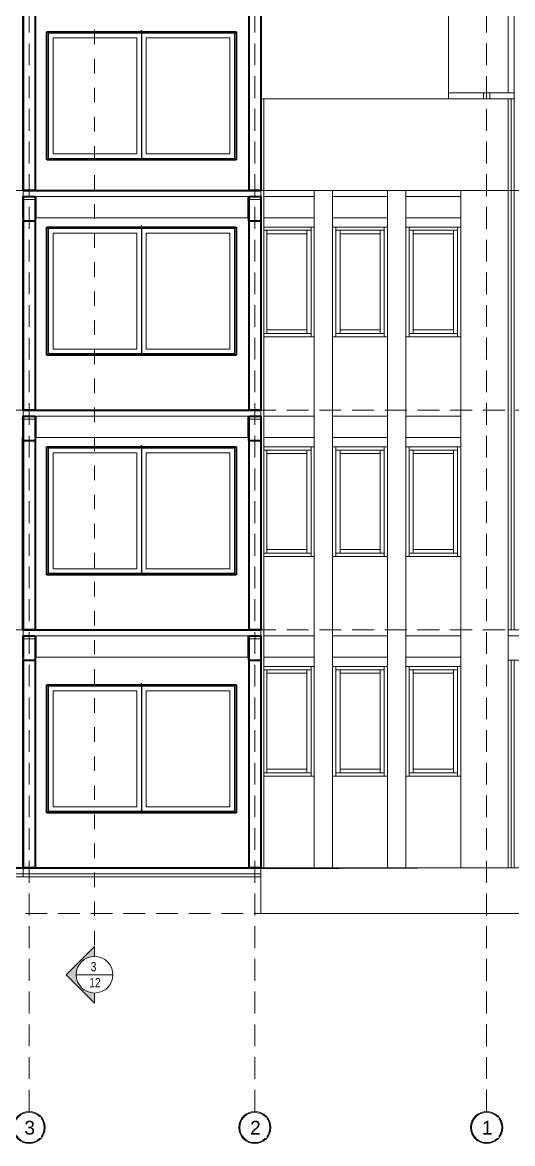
# Model space of a CAD drawing. Header units: millimetres. Extents: x -45890 to 10975, y -4520 to 23231.
# Drawn here: x -8160 to -125, y -4520 to 13853 of the extents above; entities that cross this region are included whole.
import ezdxf

# ---------------------------------------------------------------- set-up
doc = ezdxf.new("R2010")
doc.units = ezdxf.units.MM
for name, pattern in [('Abgebrochen', [535.78125, 357.1875, -178.59375]), ('Aligning Line', [476.25, 238.125, -238.125]), ('Hidden', [535.78125, 357.1875, -178.59375])]:
    doc.linetypes.add(name, pattern=pattern)
for name, color, linetype, lineweight in [('A-FLOR', 7, 'Continuous', 18), ('A-FLOR-LEVL', 7, 'Continuous', 9), ('A-GENM', 7, 'Continuous', 18), ('A-GLAZ', 7, 'Continuous', 25), ('A-WALL', 7, 'Continuous', 35), ('G-ANNO-SYMB', 7, 'Abgebrochen', 9), ('S-BEAM', 7, 'Continuous', 18), ('S-COLS', 7, 'Continuous', 35), ('S-FNDN', 7, 'Continuous', 18), ('S-GRID', 7, 'Continuous', 9), ('S-GRID-IDEN', 7, 'Continuous', 9)]:
    doc.layers.add(name, color=color, linetype=linetype, lineweight=lineweight)
doc.layers.add('G-IMPT', color=7, linetype='Continuous', lineweight=18, true_color=0xffffff)
doc.styles.add('Arial_1', font='arial.ttf', dxfattribs={"width": 0.8, "height": 150})
doc.styles.add('Arial_2', font='arial.ttf', dxfattribs={"height": 225})

# ---------------------------------------------------------------- blocks, each defined once
blk = doc.blocks.new('CUA SO 2 CANH NHOM KINH O O THOANG - K3_3100x2100-2404852-MẶT ĐỨNG KIẾN TRÚC TRỤC 11-1')
at = {"layer": 'A-GLAZ', "lineweight": 18}
for p, q in [((-7733, 2975), (-7733, 925)), ((-7733, 2975), (-4683, 2975)), ((-6208, 925), (-6208, 2975)), ((-6208, 2975), (-6208, 925)), ((-4683, 925), (-4683, 2975)), ((-7657, 2899), (-7657, 1001)), ((-7657, 2899), (-6284, 2899)), ((-6284, 1001), (-6284, 2899)), ((-6132, 2899), (-6132, 1001)), ((-6132, 2899), (-4759, 2899)), ((-4759, 1001), (-4759, 2899)), ((-7733, 925), (-4683, 925)), ((-7657, 1001), (-6284, 1001)), ((-6132, 1001), (-4759, 1001))]:
    blk.add_line(p, q, dxfattribs=at)
at = {"layer": 'A-GLAZ'}
for q in [(-6208, 3025), (-6208, 900)]:
    blk.add_line((-6208, 3000), q, dxfattribs=at)
blk = doc.blocks.new('M_Concrete-Rectangular-Column - COT200X200-2391828-MẶT ĐỨNG KIẾN TRÚC TRỤC 11-1')
at = {"layer": 'S-COLS'}
for p, q in [((-4450, 3800), (-4250, 3800)), ((-4450, 3800), (-4450, 0)), ((-4250, 3800), (-4250, 0)), ((-4250, 0), (-4450, 0))]:
    blk.add_line(p, q, dxfattribs=at)
blk = doc.blocks.new('Window_K2_Stack - Sync_3dsMax_To_Revit-2428540-MẶT ĐỨNG KIẾN TRÚC TRỤC 11-1')
at = {"layer": 'G-IMPT'}
for p, q in [((-4589, 16550), (-4589, 16400)), ((-4589, 16550), (1200, 16550)), ((1200, 16550), (1200, 16400)), ((1200, 16550), (1200, 16550)), ((-4589, 16400), (1200, 16400)), ((-4589, 15800), (-4589, 16400)), ((1200, 16400), (300, 15800)), ((1200, 16400), (1200, 16400)), ((300, 15800), (-4589, 15800)), ((-4589, 15800), (-4589, 14700)), ((-600, 14780), (-600, 15800)), ((-600, 15800), (-600, 14780)), ((-500, 15800), (-500, 14780)), ((300, 15800), (300, 15800)), ((300, 15800), (300, 15800)), ((-1174, 14880), (-1174, 14780)), ((-1174, 14880), (-100, 14880)), ((-1174, 12700), (-1174, 14780)), ((-1174, 14780), (-200, 14780)), ((-1174, 12700), (-1174, 14780)), ((-200, 14780), (-1174, 14780)), ((-100, 14780), (-1174, 14780)), ((-100, 14880), (-500, 14880)), ((-500, 14880), (-100, 14880)), ((-200, 14780), (-100, 14780)), ((-200, 12700), (-200, 14780)), ((-200, 14780), (-200, 12700)), ((-100, 14880), (-100, 14780)), ((-100, 14880), (-100, 14880)), ((-100, 14880), (-100, 14780)), ((-100, 14880), (-100, 14780)), ((-100, 14780), (-100, 12700)), ((-100, 14780), (-100, 14780)), ((-100, 14780), (-100, 14780)), ((-1174, 12700), (-1174, 12600)), ((-1174, 12700), (-200, 12700)), ((-200, 12700), (-1174, 12700)), ((-1174, 12700), (-200, 12700)), ((-600, 12600), (-600, 12700)), ((-600, 12700), (-600, 12600)), ((-500, 12700), (-500, 12600)), ((-200, 12700), (-100, 12700)), ((-200, 12700), (-100, 12700)), ((-100, 12700), (-100, 12700)), ((-100, 12700), (-100, 12600)), ((-100, 12700), (-100, 12700)), ((-100, 12700), (-100, 12600)), ((-100, 12700), (-100, 12600)), ((-500, 12600), (-500, 12600)), ((-150, 12600), (-100, 12600)), ((-100, 12600), (-150, 12600)), ((-100, 12600), (-100, 3900)), ((-100, 12600), (-100, 12600)), ((-200, 3900), (-100, 3900)), ((-100, 3900), (6274, 3900)), ((6274, 3900), (6274, 3800)), ((6274, 3900), (6274, 3900)), ((-200, 3800), (-100, 3800)), ((6274, 3800), (-100, 3800)), ((6274, 3800), (5674, 3400)), ((6274, 3800), (6274, 3800)), ((-100, 3400), (-200, 3400)), ((5674, 3400), (-100, 3400)), ((-100, 3400), (-100, 0)), ((4556, 3000), (4556, 3400)), ((4956, 3000), (4956, 3400)), ((5674, 3400), (5674, 3400)), ((5674, 3400), (5674, 3400)), ((4456, 0), (4456, 3000)), ((4456, 3000), (5056, 3000)), ((5056, 3000), (5056, 0)), ((-4250, -20), (-400, 0)), ((200, 0), (-400, 0)), ((200, -750), (200, 0)), ((200, 0), (249, 0)), ((249, 0), (296, 0)), ((249, 0), (249, -750)), ((296, 0), (337, 0)), ((296, 0), (296, -750)), ((337, 0), (370, 0)), ((337, 0), (337, -750)), ((370, 0), (392, 0)), ((370, -750), (370, 0)), ((392, 0), (400, 0)), ((392, 0), (392, -750)), ((400, 0), (400, 0)), ((400, 0), (400, 0)), ((400, 0), (400, -750)), ((3896, -1), (3900, 0)), ((3896, -1), (3900, 0)), ((3900, 0), (5550, 0)), ((3900, -1), (3900, 0)), ((5550, -1), (5550, 0)), ((5550, 0), (5554, -1)), ((5550, 0), (5554, -1)), ((5554, -1), (5550, 0)), ((5550, 0), (5554, -1)), ((5554, -1), (5550, 0)), ((5550, 0), (5554, -1)), ((5554, -1), (5550, 0)), ((-4250, -750), (-4250, -150)), ((400, -150), (400, -130)), ((400, -130), (3900, -130)), ((400, -280), (400, -150)), ((3900, -150), (400, -150)), ((3890, -10), (3891, -6)), ((3890, -10), (3891, -6)), ((3891, -14), (3890, -10)), ((3890, -10), (3891, -14)), ((3891, -6), (3893, -3)), ((3891, -6), (3893, -3)), ((3891, -6), (3893, -3)), ((3891, -6), (3894, -4)), ((3893, -7), (3891, -6)), ((3891, -10), (3891, -6)), ((3891, -6), (3891, -6)), ((3891, -10), (3893, -7)), ((3891, -14), (3891, -10)), ((3891, -10), (3893, -13)), ((3891, -14), (3893, -13)), ((3893, -17), (3891, -14)), ((3891, -14), (3894, -16)), ((3891, -14), (3891, -14)), ((3893, -17), (3891, -14)), ((3893, -18), (3891, -14)), ((3893, -3), (3896, -1)), ((3893, -3), (3896, -1)), ((3893, -3), (3896, -1)), ((3893, -3), (3893, -3)), ((3893, -3), (3894, -4)), ((3893, -7), (3894, -4)), ((3893, -7), (3896, -6)), ((3896, -10), (3893, -7)), ((3893, -10), (3893, -7)), ((3893, -13), (3896, -10)), ((3893, -13), (3893, -10)), ((3896, -14), (3893, -13)), ((3894, -16), (3893, -13)), ((3893, -17), (3894, -16)), ((3896, -19), (3893, -17)), ((3896, -19), (3893, -17)), ((3893, -18), (3893, -17)), ((3893, -18), (3896, -19)), ((3894, -4), (3896, -1)), ((3894, -4), (3897, -3)), ((3896, -6), (3894, -4)), ((3894, -16), (3896, -14)), ((3897, -17), (3894, -16)), ((3896, -19), (3894, -16)), ((3896, -1), (3897, -3)), ((3896, -1), (3900, -1)), ((3896, -1), (3896, -1)), ((3896, -6), (3897, -3)), ((3896, -6), (3900, -6)), ((3900, -10), (3896, -6)), ((3896, -10), (3896, -6)), ((3896, -14), (3900, -10)), ((3896, -10), (3896, -14)), ((3897, -17), (3896, -14)), ((3896, -14), (3900, -14)), ((3896, -19), (3897, -17)), ((3896, -19), (3900, -19)), ((3900, -20), (3896, -19)), ((3896, -19), (3900, -20)), ((3896, -19), (3896, -19)), ((3897, -3), (3900, -1)), ((3897, -3), (3900, -3)), ((3900, -6), (3897, -3)), ((3897, -17), (3900, -14)), ((3897, -17), (3900, -18)), ((3900, -19), (3897, -17)), ((3900, -1), (5550, -1)), ((3900, -3), (3900, -1)), ((3900, -6), (3900, -3)), ((3900, -3), (5550, -3)), ((3900, -10), (3900, -6)), ((3900, -6), (5550, -6)), ((3900, -14), (3900, -10)), ((3900, -14), (5550, -14)), ((3900, -18), (3900, -14)), ((3900, -19), (3900, -18)), ((3900, -18), (5550, -18)), ((3900, -20), (3900, -19)), ((3900, -19), (5550, -19)), ((3900, -750), (3900, -20)), ((3908, -20), (3900, -20)), ((3908, -750), (3908, -20)), ((3930, -20), (3908, -20)), ((3930, -750), (3930, -20)), ((3963, -20), (3930, -20)), ((3963, -750), (3963, -20)), ((3963, -20), (4004, -20)), ((4050, -20), (4004, -20)), ((4004, -20), (4004, -750)), ((4100, -20), (4050, -20)), ((4050, -20), (4050, -750)), ((5300, -20), (4100, -20)), ((4100, -20), (4100, -750)), ((5300, -20), (5300, -750)), ((5550, -20), (5300, -20)), ((5300, -20), (5550, -20)), ((5554, -1), (5550, 0)), ((5550, -3), (5550, -1)), ((5550, -1), (5553, -3)), ((5550, -1), (5554, -1)), ((5550, -6), (5550, -3)), ((5550, -3), (5553, -3)), ((5550, -6), (5553, -3)), ((5550, -10), (5550, -6)), ((5550, -6), (5554, -6)), ((5554, -6), (5550, -10)), ((5550, -14), (5550, -10)), ((5550, -10), (5554, -14)), ((5550, -14), (5554, -14)), ((5553, -17), (5550, -14)), ((5550, -18), (5550, -14)), ((5550, -19), (5553, -17)), ((5550, -19), (5550, -18)), ((5550, -18), (5553, -17)), ((5550, -20), (5550, -19)), ((5550, -19), (5554, -19)), ((5554, -19), (5550, -20)), ((5554, -19), (5550, -20)), ((5554, -19), (5550, -20)), ((5550, -20), (5554, -19)), ((5550, -20), (5554, -19)), ((5554, -19), (5550, -20)), ((5550, -20), (5554, -19)), ((5554, -19), (5550, -20)), ((5550, -750), (5550, -20)), ((5550, -20), (5550, -440)), ((5553, -3), (5554, -1)), ((5553, -3), (5554, -6)), ((5553, -3), (5556, -4)), ((5553, -17), (5554, -14)), ((5553, -17), (5556, -16)), ((5553, -17), (5554, -19)), ((5554, -1), (5556, -4)), ((5554, -1), (5557, -3)), ((5554, -1), (5558, -3)), ((5557, -3), (5554, -1)), ((5554, -1), (5554, -1)), ((5558, -3), (5554, -1)), ((5554, -1), (5557, -3)), ((5554, -1), (5554, -1)), ((5558, -3), (5554, -1)), ((5554, -1), (5557, -3)), ((5554, -1), (5554, -1)), ((5558, -3), (5554, -1)), ((5557, -3), (5554, -1)), ((5554, -1), (5554, -1)), ((5554, -6), (5556, -4)), ((5554, -6), (5554, -10)), ((5554, -6), (5557, -7)), ((5554, -10), (5557, -7)), ((5554, -10), (5554, -14)), ((5554, -10), (5557, -13)), ((5554, -14), (5557, -13)), ((5554, -14), (5556, -16)), ((5554, -19), (5556, -16)), ((5554, -19), (5557, -17)), ((5557, -17), (5554, -19)), ((5557, -17), (5554, -19)), ((5554, -19), (5558, -18)), ((5557, -17), (5554, -19)), ((5557, -17), (5554, -19)), ((5554, -19), (5558, -18)), ((5558, -18), (5554, -19)), ((5554, -19), (5558, -18)), ((5554, -19), (5554, -19)), ((5554, -19), (5554, -19)), ((5554, -19), (5554, -19)), ((5554, -19), (5554, -19)), ((5556, -4), (5557, -3)), ((5556, -4), (5557, -7)), ((5556, -4), (5559, -6)), ((5557, -13), (5556, -16)), ((5556, -16), (5559, -14)), ((5556, -16), (5557, -17)), ((5557, -3), (5558, -3)), ((5559, -6), (5557, -3)), ((5559, -6), (5557, -3)), ((5559, -6), (5557, -3)), ((5558, -3), (5557, -3)), ((5559, -6), (5557, -3)), ((5558, -3), (5557, -3)), ((5557, -3), (5559, -6)), ((5557, -3), (5558, -3)), ((5557, -7), (5559, -6)), ((5557, -7), (5558, -10)), ((5559, -10), (5557, -7)), ((5557, -7), (5558, -10)), ((5557, -7), (5558, -10)), ((5558, -10), (5557, -7)), ((5557, -13), (5559, -10)), ((5558, -10), (5557, -13)), ((5558, -10), (5557, -13)), ((5558, -10), (5557, -13)), ((5558, -10), (5557, -13)), ((5557, -13), (5559, -14)), ((5557, -17), (5559, -14)), ((5559, -14), (5557, -17)), ((5559, -14), (5557, -17)), ((5559, -14), (5557, -17)), ((5557, -17), (5559, -14)), ((5557, -17), (5558, -18)), ((5558, -18), (5557, -17)), ((5558, -18), (5557, -17)), ((5557, -17), (5558, -18)), ((5559, -6), (5558, -3)), ((5558, -3), (5559, -6)), ((5559, -6), (5558, -3)), ((5559, -6), (5558, -3)), ((5559, -14), (5558, -18)), ((5558, -18), (5559, -14)), ((5558, -18), (5559, -14)), ((5558, -18), (5559, -14)), ((5560, -10), (5559, -6)), ((5559, -6), (5560, -10)), ((5559, -6), (5559, -6)), ((5560, -10), (5559, -6)), ((5559, -10), (5559, -6)), ((5559, -6), (5559, -6)), ((5559, -6), (5560, -10)), ((5560, -10), (5559, -6)), ((5559, -6), (5559, -6)), ((5559, -6), (5560, -10)), ((5560, -10), (5559, -6)), ((5559, -6), (5559, -6)), ((5560, -10), (5559, -6)), ((5560, -10), (5559, -14)), ((5559, -14), (5560, -10)), ((5559, -10), (5559, -14)), ((5560, -10), (5559, -14)), ((5560, -10), (5559, -14)), ((5560, -10), (5559, -14)), ((5559, -14), (5560, -10)), ((5560, -10), (5559, -14)), ((5559, -14), (5560, -10)), ((5559, -14), (5559, -14)), ((5559, -14), (5559, -14)), ((5559, -14), (5559, -14)), ((5559, -14), (5559, -14)), ((400, -300), (400, -280)), ((400, -280), (3900, -280)), ((400, -430), (400, -300)), ((3900, -300), (400, -300)), ((5300, -290), (5329, -290)), ((5309, -310), (5300, -310)), ((5300, -310), (5309, -310)), ((5329, -310), (5309, -310)), ((5309, -460), (5309, -310)), ((5329, -310), (5329, -290)), ((400, -450), (400, -430)), ((400, -430), (3900, -430)), ((400, -580), (400, -450)), ((3900, -450), (400, -450)), ((5300, -440), (5629, -440)), ((5309, -460), (5300, -460)), ((5309, -460), (5300, -460)), ((5300, -460), (5309, -460)), ((5609, -460), (5309, -460)), ((5309, -460), (5609, -460)), ((5629, -460), (5609, -460)), ((5609, -610), (5609, -460)), ((5629, -460), (5629, -440)), ((400, -600), (400, -580)), ((400, -580), (3900, -580)), ((400, -750), (400, -600)), ((3900, -600), (400, -600)), ((5300, -590), (5929, -590)), ((5609, -610), (5300, -610)), ((5609, -610), (5300, -610)), ((5609, -610), (5300, -610)), ((5909, -610), (5609, -610)), ((5909, -610), (5609, -610)), ((5909, -750), (5909, -610)), ((5929, -610), (5909, -610)), ((5929, -610), (5929, -590)), ((-400, -750), (-4250, -750)), ((-400, -750), (200, -750)), ((200, -750), (249, -750)), ((249, -750), (296, -750)), ((296, -750), (337, -750)), ((337, -750), (370, -750)), ((392, -750), (370, -750)), ((400, -750), (392, -750)), ((3900, -750), (400, -750)), ((400, -750), (400, -750)), ((400, -750), (400, -750)), ((3900, -750), (3908, -750)), ((3908, -750), (3930, -750)), ((3963, -750), (3930, -750)), ((4004, -750), (3963, -750)), ((4050, -750), (4004, -750)), ((4050, -750), (4100, -750)), ((5300, -750), (4100, -750)), ((5300, -750), (5300, -750)), ((5300, -750), (5909, -750)), ((5550, -750), (5300, -750))]:
    blk.add_line(p, q, dxfattribs=at)
at = {"layer": 'G-IMPT', "flags": 128}
for points in [[(3890, -10), (3890, -10), (3890, -10), (3890, -10), (3891, -10)], [(3891, -10), (3890, -10), (3890, -10), (3890, -10), (3890, -10)], [(3891, -10), (3891, -10), (3892, -10), (3892, -10), (3893, -10)], [(3893, -10), (3892, -10), (3892, -10), (3891, -10), (3891, -10)], [(3893, -10), (3893, -10), (3894, -10), (3895, -10), (3896, -10)], [(3896, -10), (3895, -10), (3894, -10), (3893, -10), (3893, -10)], [(3896, -10), (3897, -10), (3898, -10), (3899, -10), (3900, -10)], [(3900, -10), (3899, -10), (3898, -10), (3897, -10), (3896, -10)], [(3900, -10), (4313, -10), (4725, -10), (5138, -10), (5550, -10)], [(5550, -10), (5138, -10), (4725, -10), (4313, -10), (3900, -10)], [(5550, -10), (5551, -10), (5552, -10), (5553, -10), (5554, -10)], [(5554, -10), (5553, -10), (5552, -10), (5551, -10), (5550, -10)], [(5554, -10), (5555, -10), (5556, -10), (5557, -10), (5558, -10)], [(5558, -10), (5557, -10), (5556, -10), (5555, -10), (5554, -10)], [(5558, -10), (5557, -10), (5556, -10), (5555, -10), (5554, -10)], [(5554, -10), (5555, -10), (5556, -10), (5557, -10), (5558, -10)], [(5558, -10), (5557, -10), (5556, -10), (5555, -10), (5554, -10)], [(5554, -10), (5555, -10), (5556, -10), (5557, -10), (5558, -10)], [(5554, -10), (5555, -10), (5556, -10), (5557, -10), (5558, -10)], [(5558, -10), (5557, -10), (5556, -10), (5555, -10), (5554, -10)], [(5558, -10), (5558, -10), (5558, -10), (5559, -10), (5559, -10)], [(5559, -10), (5559, -10), (5558, -10), (5558, -10), (5558, -10)], [(5559, -10), (5559, -10), (5558, -10), (5558, -10), (5558, -10)], [(5558, -10), (5558, -10), (5558, -10), (5559, -10), (5559, -10)], [(5559, -10), (5559, -10), (5558, -10), (5558, -10), (5558, -10)], [(5558, -10), (5558, -10), (5558, -10), (5559, -10), (5559, -10)], [(5558, -10), (5558, -10), (5558, -10), (5559, -10), (5559, -10)], [(5559, -10), (5559, -10), (5558, -10), (5558, -10), (5558, -10)], [(5559, -10), (5560, -10), (5560, -10), (5560, -10), (5560, -10)], [(5560, -10), (5560, -10), (5560, -10), (5560, -10), (5559, -10)], [(5560, -10), (5560, -10), (5560, -10), (5560, -10), (5559, -10)], [(5559, -10), (5560, -10), (5560, -10), (5560, -10), (5560, -10)], [(5560, -10), (5560, -10), (5560, -10), (5560, -10), (5559, -10)], [(5559, -10), (5560, -10), (5560, -10), (5560, -10), (5560, -10)], [(5559, -10), (5560, -10), (5560, -10), (5560, -10), (5560, -10)], [(5560, -10), (5560, -10), (5560, -10), (5560, -10), (5559, -10)]]:
    blk.add_lwpolyline(points, dxfattribs=at)
blk = doc.blocks.new('Window_K2_Stack - Window_K2_Stack-2377845-MẶT ĐỨNG KIẾN TRÚC TRỤC 11-1')
blk.add_blockref('Window_K2_Stack - Sync_3dsMax_To_Revit-2428540-MẶT ĐỨNG KIẾN TRÚC TRỤC 11-1', (0, 0))
blk = doc.blocks.new('dam betong - 220X350-2382505-MẶT ĐỨNG KIẾN TRÚC TRỤC 11-1')
at = {"layer": 'S-BEAM'}
for p, q in [((-7937.3, 3450), (-7937.3, 3800)), ((-7937.3, 3800), (-4462.7, 3800)), ((-4462.7, 3800), (-4462.7, 3450)), ((-4462.7, 3450), (-7937.3, 3450))]:
    blk.add_line(p, q, dxfattribs=at)
blk = doc.blocks.new('M_Concrete-Rectangular-Column - COT220X300-2391836-MẶT ĐỨNG KIẾN TRÚC TRỤC 11-1')
at = {"layer": 'S-COLS'}
blk.add_line((-8160, 7050), (-8160, 3900), dxfattribs=at)
blk = doc.blocks.new('M_Concrete-Rectangular-Column - COT200X200-V8-MẶT ĐỨNG KIẾN TRÚC TRỤC 11-1')
at = {"layer": 'S-COLS'}
for p, q in [((-4450, 7400), (-4250, 7400)), ((-4450, 7400), (-4450, 3900)), ((-4250, 7400), (-4250, 3900)), ((-4250, 3900), (-4450, 3900))]:
    blk.add_line(p, q, dxfattribs=at)
blk = doc.blocks.new('M_Concrete-Rectangular-Column - COT200X200-V9-MẶT ĐỨNG KIẾN TRÚC TRỤC 11-1')
at = {"layer": 'S-COLS'}
for p, q in [((-4450, 11000), (-4250, 11000)), ((-4450, 11000), (-4450, 7500)), ((-4250, 11000), (-4250, 7500)), ((-4250, 7500), (-4450, 7500))]:
    blk.add_line(p, q, dxfattribs=at)
blk = doc.blocks.new('M_Concrete-Rectangular-Column - COT200X200-V10-MẶT ĐỨNG KIẾN TRÚC TRỤC 11-1')
at = {"layer": 'S-COLS'}
for p, q in [((-4450, 14600), (-4250, 14600)), ((-4450, 14600), (-4450, 11100)), ((-4250, 14600), (-4250, 11100)), ((-4250, 11100), (-4450, 11100))]:
    blk.add_line(p, q, dxfattribs=at)
blk = doc.blocks.new('Test_Family - Sync_3dsMax_To_Revit-V14-MẶT ĐỨNG KIẾN TRÚC TRỤC 11-1')
at = {"layer": 'G-IMPT'}
for p, q in [((-4250, 12600), (-4200, 12600)), ((-4200, 12600), (-4200, 0)), ((-200, 12600), (-4200, 12600)), ((-4200, 12600), (-4200, 11100)), ((-200, 11100), (-200, 12600)), ((-200, 12600), (-200, 12600)), ((-200, 12600), (-200, 11100)), ((-150, 12600), (-200, 12600)), ((-150, 12600), (-150, 3900)), ((-200, 11100), (-4200, 11100)), ((-3375, 0), (-3375, 11100)), ((-3375, 11100), (-3075, 11100)), ((-3075, 0), (-3075, 11100)), ((-2175, 11100), (-2175, 0)), ((-2175, 11100), (-1875, 11100)), ((-1875, 11100), (-1875, 0)), ((-975, 11100), (-975, 0)), ((-975, 11100), (-200, 11100)), ((-200, 11100), (-200, 0)), ((-200, 11100), (-200, 11100)), ((-3375, 10500), (-4200, 10500)), ((-2175, 10500), (-3075, 10500)), ((-975, 10500), (-1875, 10500)), ((-3429, 10446), (-4200, 10446)), ((-4154, 10388), (-4154, 8813)), ((-3496, 10388), (-4154, 10388)), ((-3496, 8813), (-3496, 10388)), ((-3429, 8755), (-3429, 10446)), ((-3021, 10446), (-3021, 8755)), ((-2229, 10446), (-3021, 10446)), ((-2954, 10388), (-2954, 8813)), ((-2296, 10388), (-2954, 10388)), ((-2296, 8813), (-2296, 10388)), ((-2229, 8755), (-2229, 10446)), ((-1821, 10446), (-1821, 8755)), ((-1029, 10446), (-1821, 10446)), ((-1754, 10388), (-1754, 8813)), ((-1096, 10388), (-1754, 10388)), ((-1096, 8813), (-1096, 10388)), ((-1029, 8755), (-1029, 10446)), ((-3429, 8755), (-4200, 8755)), ((-3375, 8700), (-4200, 8700)), ((-3496, 8813), (-4154, 8813)), ((-2175, 8700), (-3075, 8700)), ((-3021, 8755), (-2229, 8755)), ((-2296, 8813), (-2954, 8813)), ((-975, 8700), (-1875, 8700)), ((-1821, 8755), (-1029, 8755)), ((-1096, 8813), (-1754, 8813)), ((-3375, 6900), (-4200, 6900)), ((-3429, 6846), (-4200, 6846)), ((-3429, 5155), (-3429, 6846)), ((-2175, 6900), (-3075, 6900)), ((-3021, 6846), (-3021, 5155)), ((-2229, 6846), (-3021, 6846)), ((-2229, 5155), (-2229, 6846)), ((-975, 6900), (-1875, 6900)), ((-1821, 6846), (-1821, 5155)), ((-1029, 6846), (-1821, 6846)), ((-1029, 5155), (-1029, 6846)), ((-4154, 6788), (-4154, 5213)), ((-3496, 6788), (-4154, 6788)), ((-3496, 5213), (-3496, 6788)), ((-2954, 6788), (-2954, 5213)), ((-2296, 6788), (-2954, 6788)), ((-2296, 5213), (-2296, 6788)), ((-1754, 6788), (-1754, 5213)), ((-1096, 6788), (-1754, 6788)), ((-1096, 5213), (-1096, 6788)), ((-4200, 5155), (-3429, 5155)), ((-4154, 5213), (-3496, 5213)), ((-3021, 5155), (-2229, 5155)), ((-2296, 5213), (-2954, 5213)), ((-1821, 5155), (-1029, 5155)), ((-1096, 5213), (-1754, 5213)), ((-4200, 5100), (-3375, 5100)), ((-2175, 5100), (-3075, 5100)), ((-1875, 5100), (-975, 5100)), ((-150, 3400), (-150, 0)), ((-4200, 3300), (-3375, 3300)), ((-3429, 3246), (-4200, 3246)), ((-4154, 3188), (-4154, 1613)), ((-3496, 3188), (-4154, 3188)), ((-3496, 1613), (-3496, 3188)), ((-3429, 1555), (-3429, 3246)), ((-2175, 3300), (-3075, 3300)), ((-3021, 3246), (-3021, 1555)), ((-2229, 3246), (-3021, 3246)), ((-2954, 3188), (-2954, 1613)), ((-2296, 3188), (-2954, 3188)), ((-2296, 1613), (-2296, 3188)), ((-2229, 1555), (-2229, 3246)), ((-1875, 3300), (-975, 3300)), ((-1821, 3246), (-1821, 1555)), ((-1029, 3246), (-1821, 3246)), ((-1754, 3188), (-1754, 1613)), ((-1096, 3188), (-1754, 3188)), ((-1096, 1613), (-1096, 3188)), ((-1029, 1555), (-1029, 3246)), ((-4200, 1555), (-3429, 1555)), ((-4200, 1500), (-3375, 1500)), ((-4154, 1613), (-3496, 1613)), ((-2175, 1500), (-3075, 1500)), ((-3021, 1555), (-2229, 1555)), ((-2296, 1613), (-2954, 1613)), ((-1875, 1500), (-975, 1500)), ((-1821, 1555), (-1029, 1555)), ((-1754, 1613), (-1096, 1613)), ((-4250, 0), (-4200, 0)), ((-3375, 0), (-4200, 0)), ((-3075, 0), (-3375, 0)), ((-2175, 0), (-3075, 0)), ((-1875, 0), (-2175, 0)), ((-975, 0), (-1875, 0)), ((-400, 0), (-975, 0))]:
    blk.add_line(p, q, dxfattribs=at)
at = {"layer": 'G-IMPT', "flags": 128}
for points in [[(-3429, 10446), (-3429, 10460), (-3429, 10473), (-3429, 10487), (-3429, 10500)], [(-3429, 10446), (-3429, 10460), (-3429, 10473), (-3429, 10487), (-3429, 10500)], [(-3429, 10500), (-3429, 10487), (-3429, 10473), (-3429, 10460), (-3429, 10446)], [(-3021, 10500), (-3021, 10487), (-3021, 10473), (-3021, 10460), (-3021, 10446)], [(-3021, 10500), (-3021, 10487), (-3021, 10473), (-3021, 10460), (-3021, 10446)], [(-3021, 10446), (-3021, 10460), (-3021, 10473), (-3021, 10487), (-3021, 10500)], [(-2229, 10500), (-2229, 10487), (-2229, 10473), (-2229, 10460), (-2229, 10446)], [(-2229, 10446), (-2229, 10460), (-2229, 10473), (-2229, 10487), (-2229, 10500)], [(-1821, 10500), (-1821, 10487), (-1821, 10473), (-1821, 10460), (-1821, 10446)], [(-1821, 10500), (-1821, 10487), (-1821, 10473), (-1821, 10460), (-1821, 10446)], [(-1821, 10446), (-1821, 10460), (-1821, 10473), (-1821, 10487), (-1821, 10500)], [(-1029, 10500), (-1029, 10487), (-1029, 10473), (-1029, 10460), (-1029, 10446)], [(-1029, 10446), (-1029, 10460), (-1029, 10473), (-1029, 10487), (-1029, 10500)], [(-4154, 10446), (-4154, 10432), (-4154, 10417), (-4154, 10403), (-4154, 10388)], [(-4154, 10446), (-4154, 10432), (-4154, 10417), (-4154, 10403), (-4154, 10388)], [(-4154, 10388), (-4154, 10403), (-4154, 10417), (-4154, 10432), (-4154, 10446)], [(-3496, 10388), (-3496, 10403), (-3496, 10417), (-3496, 10432), (-3496, 10446)], [(-3496, 10388), (-3496, 10403), (-3496, 10417), (-3496, 10432), (-3496, 10446)], [(-3496, 10446), (-3496, 10432), (-3496, 10417), (-3496, 10403), (-3496, 10388)], [(-2954, 10446), (-2954, 10432), (-2954, 10417), (-2954, 10403), (-2954, 10388)], [(-2954, 10446), (-2954, 10432), (-2954, 10417), (-2954, 10403), (-2954, 10388)], [(-2954, 10388), (-2954, 10403), (-2954, 10417), (-2954, 10432), (-2954, 10446)], [(-2296, 10388), (-2296, 10403), (-2296, 10417), (-2296, 10432), (-2296, 10446)], [(-2296, 10388), (-2296, 10403), (-2296, 10417), (-2296, 10432), (-2296, 10446)], [(-2296, 10446), (-2296, 10432), (-2296, 10417), (-2296, 10403), (-2296, 10388)], [(-1754, 10446), (-1754, 10432), (-1754, 10417), (-1754, 10403), (-1754, 10388)], [(-1754, 10446), (-1754, 10432), (-1754, 10417), (-1754, 10403), (-1754, 10388)], [(-1754, 10388), (-1754, 10403), (-1754, 10417), (-1754, 10432), (-1754, 10446)], [(-1096, 10388), (-1096, 10403), (-1096, 10417), (-1096, 10432), (-1096, 10446)], [(-1096, 10388), (-1096, 10403), (-1096, 10417), (-1096, 10432), (-1096, 10446)], [(-1096, 10446), (-1096, 10432), (-1096, 10417), (-1096, 10403), (-1096, 10388)], [(-4154, 8813), (-4154, 8798), (-4154, 8784), (-4154, 8769), (-4154, 8755)], [(-4154, 8755), (-4154, 8769), (-4154, 8784), (-4154, 8798), (-4154, 8813)], [(-4154, 8813), (-4154, 8798), (-4154, 8784), (-4154, 8769), (-4154, 8755)], [(-3496, 8755), (-3496, 8769), (-3496, 8784), (-3496, 8798), (-3496, 8813)], [(-3496, 8813), (-3496, 8798), (-3496, 8784), (-3496, 8769), (-3496, 8755)], [(-3429, 8700), (-3429, 8714), (-3429, 8727), (-3429, 8741), (-3429, 8755)], [(-3429, 8700), (-3429, 8714), (-3429, 8727), (-3429, 8741), (-3429, 8755)], [(-3429, 8755), (-3429, 8741), (-3429, 8727), (-3429, 8714), (-3429, 8700)], [(-3021, 8755), (-3021, 8741), (-3021, 8727), (-3021, 8714), (-3021, 8700)], [(-3021, 8755), (-3021, 8741), (-3021, 8727), (-3021, 8714), (-3021, 8700)], [(-3021, 8700), (-3021, 8714), (-3021, 8727), (-3021, 8741), (-3021, 8755)], [(-2954, 8813), (-2954, 8798), (-2954, 8784), (-2954, 8769), (-2954, 8755)], [(-2954, 8755), (-2954, 8769), (-2954, 8784), (-2954, 8798), (-2954, 8813)], [(-2954, 8813), (-2954, 8798), (-2954, 8784), (-2954, 8769), (-2954, 8755)], [(-2296, 8755), (-2296, 8769), (-2296, 8784), (-2296, 8798), (-2296, 8813)], [(-2296, 8813), (-2296, 8798), (-2296, 8784), (-2296, 8769), (-2296, 8755)], [(-2229, 8755), (-2229, 8741), (-2229, 8727), (-2229, 8714), (-2229, 8700)], [(-2229, 8700), (-2229, 8714), (-2229, 8727), (-2229, 8741), (-2229, 8755)], [(-1821, 8755), (-1821, 8741), (-1821, 8727), (-1821, 8714), (-1821, 8700)], [(-1821, 8755), (-1821, 8741), (-1821, 8727), (-1821, 8714), (-1821, 8700)], [(-1821, 8700), (-1821, 8714), (-1821, 8727), (-1821, 8741), (-1821, 8755)], [(-1754, 8813), (-1754, 8798), (-1754, 8784), (-1754, 8769), (-1754, 8755)], [(-1754, 8755), (-1754, 8769), (-1754, 8784), (-1754, 8798), (-1754, 8813)], [(-1754, 8813), (-1754, 8798), (-1754, 8784), (-1754, 8769), (-1754, 8755)], [(-1096, 8755), (-1096, 8769), (-1096, 8784), (-1096, 8798), (-1096, 8813)], [(-1096, 8813), (-1096, 8798), (-1096, 8784), (-1096, 8769), (-1096, 8755)], [(-1029, 8755), (-1029, 8741), (-1029, 8727), (-1029, 8714), (-1029, 8700)], [(-1029, 8700), (-1029, 8714), (-1029, 8727), (-1029, 8741), (-1029, 8755)], [(-4154, 6846), (-4154, 6832), (-4154, 6817), (-4154, 6803), (-4154, 6788)], [(-4154, 6846), (-4154, 6832), (-4154, 6817), (-4154, 6803), (-4154, 6788)], [(-4154, 6788), (-4154, 6803), (-4154, 6817), (-4154, 6832), (-4154, 6846)], [(-3496, 6788), (-3496, 6803), (-3496, 6817), (-3496, 6832), (-3496, 6846)], [(-3496, 6846), (-3496, 6832), (-3496, 6817), (-3496, 6803), (-3496, 6788)], [(-3496, 6788), (-3496, 6803), (-3496, 6817), (-3496, 6832), (-3496, 6846)], [(-3429, 6846), (-3429, 6860), (-3429, 6873), (-3429, 6887), (-3429, 6900)], [(-3429, 6846), (-3429, 6860), (-3429, 6873), (-3429, 6887), (-3429, 6900)], [(-3429, 6900), (-3429, 6887), (-3429, 6873), (-3429, 6860), (-3429, 6846)], [(-3021, 6900), (-3021, 6887), (-3021, 6873), (-3021, 6860), (-3021, 6846)], [(-3021, 6900), (-3021, 6887), (-3021, 6873), (-3021, 6860), (-3021, 6846)], [(-3021, 6846), (-3021, 6860), (-3021, 6873), (-3021, 6887), (-3021, 6900)], [(-2954, 6846), (-2954, 6832), (-2954, 6817), (-2954, 6803), (-2954, 6788)], [(-2954, 6846), (-2954, 6832), (-2954, 6817), (-2954, 6803), (-2954, 6788)], [(-2954, 6788), (-2954, 6803), (-2954, 6817), (-2954, 6832), (-2954, 6846)], [(-2296, 6788), (-2296, 6803), (-2296, 6817), (-2296, 6832), (-2296, 6846)], [(-2296, 6788), (-2296, 6803), (-2296, 6817), (-2296, 6832), (-2296, 6846)], [(-2296, 6846), (-2296, 6832), (-2296, 6817), (-2296, 6803), (-2296, 6788)], [(-2229, 6900), (-2229, 6887), (-2229, 6873), (-2229, 6860), (-2229, 6846)], [(-2229, 6846), (-2229, 6860), (-2229, 6873), (-2229, 6887), (-2229, 6900)], [(-1821, 6900), (-1821, 6887), (-1821, 6873), (-1821, 6860), (-1821, 6846)], [(-1821, 6900), (-1821, 6887), (-1821, 6873), (-1821, 6860), (-1821, 6846)], [(-1821, 6846), (-1821, 6860), (-1821, 6873), (-1821, 6887), (-1821, 6900)], [(-1754, 6846), (-1754, 6832), (-1754, 6817), (-1754, 6803), (-1754, 6788)], [(-1754, 6846), (-1754, 6832), (-1754, 6817), (-1754, 6803), (-1754, 6788)], [(-1754, 6788), (-1754, 6803), (-1754, 6817), (-1754, 6832), (-1754, 6846)], [(-1096, 6788), (-1096, 6803), (-1096, 6817), (-1096, 6832), (-1096, 6846)], [(-1096, 6788), (-1096, 6803), (-1096, 6817), (-1096, 6832), (-1096, 6846)], [(-1096, 6846), (-1096, 6832), (-1096, 6817), (-1096, 6803), (-1096, 6788)], [(-1029, 6900), (-1029, 6887), (-1029, 6873), (-1029, 6860), (-1029, 6846)], [(-1029, 6846), (-1029, 6860), (-1029, 6873), (-1029, 6887), (-1029, 6900)], [(-4154, 5213), (-4154, 5198), (-4154, 5184), (-4154, 5169), (-4154, 5155)], [(-4154, 5213), (-4154, 5198), (-4154, 5184), (-4154, 5169), (-4154, 5155)], [(-4154, 5155), (-4154, 5169), (-4154, 5184), (-4154, 5198), (-4154, 5213)], [(-3496, 5155), (-3496, 5169), (-3496, 5184), (-3496, 5198), (-3496, 5213)], [(-3496, 5155), (-3496, 5169), (-3496, 5184), (-3496, 5198), (-3496, 5213)], [(-3496, 5213), (-3496, 5198), (-3496, 5184), (-3496, 5169), (-3496, 5155)], [(-3429, 5100), (-3429, 5114), (-3429, 5127), (-3429, 5141), (-3429, 5155)], [(-3429, 5100), (-3429, 5114), (-3429, 5127), (-3429, 5141), (-3429, 5155)], [(-3429, 5155), (-3429, 5141), (-3429, 5127), (-3429, 5114), (-3429, 5100)], [(-3021, 5155), (-3021, 5141), (-3021, 5127), (-3021, 5114), (-3021, 5100)], [(-3021, 5155), (-3021, 5141), (-3021, 5127), (-3021, 5114), (-3021, 5100)], [(-3021, 5100), (-3021, 5114), (-3021, 5127), (-3021, 5141), (-3021, 5155)], [(-2954, 5213), (-2954, 5198), (-2954, 5184), (-2954, 5169), (-2954, 5155)], [(-2954, 5155), (-2954, 5169), (-2954, 5184), (-2954, 5198), (-2954, 5213)], [(-2954, 5213), (-2954, 5198), (-2954, 5184), (-2954, 5169), (-2954, 5155)], [(-2296, 5155), (-2296, 5169), (-2296, 5184), (-2296, 5198), (-2296, 5213)], [(-2296, 5213), (-2296, 5198), (-2296, 5184), (-2296, 5169), (-2296, 5155)], [(-2229, 5155), (-2229, 5141), (-2229, 5127), (-2229, 5114), (-2229, 5100)], [(-2229, 5100), (-2229, 5114), (-2229, 5127), (-2229, 5141), (-2229, 5155)], [(-1821, 5155), (-1821, 5141), (-1821, 5127), (-1821, 5114), (-1821, 5100)], [(-1821, 5155), (-1821, 5141), (-1821, 5127), (-1821, 5114), (-1821, 5100)], [(-1821, 5100), (-1821, 5114), (-1821, 5127), (-1821, 5141), (-1821, 5155)], [(-1754, 5213), (-1754, 5198), (-1754, 5184), (-1754, 5169), (-1754, 5155)], [(-1754, 5155), (-1754, 5169), (-1754, 5184), (-1754, 5198), (-1754, 5213)], [(-1754, 5213), (-1754, 5198), (-1754, 5184), (-1754, 5169), (-1754, 5155)], [(-1096, 5155), (-1096, 5169), (-1096, 5184), (-1096, 5198), (-1096, 5213)], [(-1096, 5213), (-1096, 5198), (-1096, 5184), (-1096, 5169), (-1096, 5155)], [(-1029, 5155), (-1029, 5141), (-1029, 5127), (-1029, 5114), (-1029, 5100)], [(-1029, 5100), (-1029, 5114), (-1029, 5127), (-1029, 5141), (-1029, 5155)], [(-4154, 3246), (-4154, 3232), (-4154, 3217), (-4154, 3203), (-4154, 3188)], [(-4154, 3246), (-4154, 3232), (-4154, 3217), (-4154, 3203), (-4154, 3188)], [(-4154, 3188), (-4154, 3203), (-4154, 3217), (-4154, 3232), (-4154, 3246)], [(-3496, 3188), (-3496, 3203), (-3496, 3217), (-3496, 3232), (-3496, 3246)], [(-3496, 3246), (-3496, 3232), (-3496, 3217), (-3496, 3203), (-3496, 3188)], [(-3496, 3188), (-3496, 3203), (-3496, 3217), (-3496, 3232), (-3496, 3246)], [(-3429, 3246), (-3429, 3260), (-3429, 3273), (-3429, 3287), (-3429, 3300)], [(-3429, 3300), (-3429, 3287), (-3429, 3273), (-3429, 3260), (-3429, 3246)], [(-3021, 3300), (-3021, 3287), (-3021, 3273), (-3021, 3260), (-3021, 3246)], [(-3021, 3300), (-3021, 3287), (-3021, 3273), (-3021, 3260), (-3021, 3246)], [(-3021, 3246), (-3021, 3260), (-3021, 3273), (-3021, 3287), (-3021, 3300)], [(-2954, 3246), (-2954, 3232), (-2954, 3217), (-2954, 3203), (-2954, 3188)], [(-2954, 3246), (-2954, 3232), (-2954, 3217), (-2954, 3203), (-2954, 3188)], [(-2954, 3188), (-2954, 3203), (-2954, 3217), (-2954, 3232), (-2954, 3246)], [(-2296, 3188), (-2296, 3203), (-2296, 3217), (-2296, 3232), (-2296, 3246)], [(-2296, 3246), (-2296, 3232), (-2296, 3217), (-2296, 3203), (-2296, 3188)], [(-2229, 3300), (-2229, 3287), (-2229, 3273), (-2229, 3260), (-2229, 3246)], [(-2229, 3246), (-2229, 3260), (-2229, 3273), (-2229, 3287), (-2229, 3300)], [(-1821, 3300), (-1821, 3287), (-1821, 3273), (-1821, 3260), (-1821, 3246)], [(-1821, 3246), (-1821, 3260), (-1821, 3273), (-1821, 3287), (-1821, 3300)], [(-1821, 3300), (-1821, 3287), (-1821, 3273), (-1821, 3260), (-1821, 3246)], [(-1754, 3246), (-1754, 3232), (-1754, 3217), (-1754, 3203), (-1754, 3188)], [(-1754, 3246), (-1754, 3232), (-1754, 3217), (-1754, 3203), (-1754, 3188)], [(-1754, 3188), (-1754, 3203), (-1754, 3217), (-1754, 3232), (-1754, 3246)], [(-1096, 3188), (-1096, 3203), (-1096, 3217), (-1096, 3232), (-1096, 3246)], [(-1096, 3246), (-1096, 3232), (-1096, 3217), (-1096, 3203), (-1096, 3188)], [(-1096, 3188), (-1096, 3203), (-1096, 3217), (-1096, 3232), (-1096, 3246)], [(-1029, 3246), (-1029, 3260), (-1029, 3273), (-1029, 3287), (-1029, 3300)], [(-1029, 3300), (-1029, 3287), (-1029, 3273), (-1029, 3260), (-1029, 3246)], [(-4154, 1613), (-4154, 1598), (-4154, 1584), (-4154, 1569), (-4154, 1555)], [(-4154, 1613), (-4154, 1598), (-4154, 1584), (-4154, 1569), (-4154, 1555)], [(-4154, 1555), (-4154, 1569), (-4154, 1584), (-4154, 1598), (-4154, 1613)], [(-3496, 1555), (-3496, 1569), (-3496, 1584), (-3496, 1598), (-3496, 1613)], [(-3496, 1555), (-3496, 1569), (-3496, 1584), (-3496, 1598), (-3496, 1613)], [(-3496, 1613), (-3496, 1598), (-3496, 1584), (-3496, 1569), (-3496, 1555)], [(-3429, 1500), (-3429, 1514), (-3429, 1527), (-3429, 1541), (-3429, 1555)], [(-3429, 1500), (-3429, 1514), (-3429, 1527), (-3429, 1541), (-3429, 1555)], [(-3429, 1555), (-3429, 1541), (-3429, 1527), (-3429, 1514), (-3429, 1500)], [(-3021, 1555), (-3021, 1541), (-3021, 1527), (-3021, 1514), (-3021, 1500)], [(-3021, 1500), (-3021, 1514), (-3021, 1527), (-3021, 1541), (-3021, 1555)], [(-3021, 1555), (-3021, 1541), (-3021, 1527), (-3021, 1514), (-3021, 1500)], [(-2954, 1613), (-2954, 1598), (-2954, 1584), (-2954, 1569), (-2954, 1555)], [(-2954, 1555), (-2954, 1569), (-2954, 1584), (-2954, 1598), (-2954, 1613)], [(-2954, 1613), (-2954, 1598), (-2954, 1584), (-2954, 1569), (-2954, 1555)], [(-2296, 1613), (-2296, 1598), (-2296, 1584), (-2296, 1569), (-2296, 1555)], [(-2229, 1555), (-2229, 1541), (-2229, 1527), (-2229, 1514), (-2229, 1500)], [(-2229, 1500), (-2229, 1514), (-2229, 1527), (-2229, 1541), (-2229, 1555)], [(-1821, 1555), (-1821, 1541), (-1821, 1527), (-1821, 1514), (-1821, 1500)], [(-1821, 1500), (-1821, 1514), (-1821, 1527), (-1821, 1541), (-1821, 1555)], [(-1821, 1555), (-1821, 1541), (-1821, 1527), (-1821, 1514), (-1821, 1500)], [(-1754, 1613), (-1754, 1598), (-1754, 1584), (-1754, 1569), (-1754, 1555)], [(-1754, 1613), (-1754, 1598), (-1754, 1584), (-1754, 1569), (-1754, 1555)], [(-1754, 1555), (-1754, 1569), (-1754, 1584), (-1754, 1598), (-1754, 1613)], [(-1096, 1555), (-1096, 1569), (-1096, 1584), (-1096, 1598), (-1096, 1613)], [(-1096, 1613), (-1096, 1598), (-1096, 1584), (-1096, 1569), (-1096, 1555)], [(-1029, 1500), (-1029, 1514), (-1029, 1527), (-1029, 1541), (-1029, 1555)], [(-1029, 1500), (-1029, 1514), (-1029, 1527), (-1029, 1541), (-1029, 1555)], [(-1029, 1555), (-1029, 1541), (-1029, 1527), (-1029, 1514), (-1029, 1500)]]:
    blk.add_lwpolyline(points, dxfattribs=at)
blk = doc.blocks.new('Test_Family - Test_Family-V15-MẶT ĐỨNG KIẾN TRÚC TRỤC 11-1')
blk.add_blockref('Test_Family - Sync_3dsMax_To_Revit-V14-MẶT ĐỨNG KIẾN TRÚC TRỤC 11-1', (0, 0))
blk = doc.blocks.new('Section - CAT DUNG-122916-MẶT ĐỨNG KIẾN TRÚC TRỤC 11-1')
at = {"layer": 'G-ANNO-SYMB', "linetype": 'Continuous'}
h = blk.add_hatch(color=256, dxfattribs=at)
edge = h.paths.add_edge_path()
edge.add_line((-6978, -1290), (-6978, -1453))
edge.add_arc((-6978, -1753), 300, 90, 180)
edge.add_arc((-6978, -1753), 300, 180, 270)
edge.add_line((-6978, -2053), (-6978, -2217))
edge.add_line((-6978, -2217), (-7442, -1753))
edge.add_line((-7442, -1753), (-6978, -1290))
for p, q in [((-6978, -1290), (-7442, -1753)), ((-6978, -1453), (-6978, -1290)), ((-7442, -1753), (-6978, -2217)), ((-6978, -2217), (-6978, -2053))]:
    blk.add_line(p, q, dxfattribs=at)
for start, end in [(90, 270), (90, 180), (270, 90), (180, 270)]:
    blk.add_arc((-6978, -1753), 300, start, end, dxfattribs=at)
blk = doc.blocks.new('Grid - TRUC  D1-102336-MẶT ĐỨNG KIẾN TRÚC TRỤC 11-1')
at = {"layer": 'S-GRID-IDEN'}
for radius in [263, 248]:
    blk.add_circle((-550, -4257), radius, dxfattribs=at)

msp = doc.modelspace()

# ---------------------------------------------------------------- linework, layer by layer
at = {"layer": 'A-FLOR'}
for p, q in [((-8150, 11100), (-8150, 10950)), ((-4250, 11100), (-4250, 10950)), ((-8160, 10950), (-8163, 10950)), ((-7937, 10950), (-8150, 10950)), ((-4250, 10950), (-4463, 10950)), ((-29550, 7500), (-8150, 7500)), ((-8160, 7350), (-8173, 7350)), ((-8150, 7500), (-8150, 7350)), ((-7937, 7350), (-8150, 7350)), ((-4250, 7350), (-4463, 7350)), ((-4250, 7500), (-4250, 7500)), ((-4250, 7500), (-4250, 7350)), ((-29550, 3900), (-8150, 3900)), ((-8150, 3900), (-8150, 3750)), ((-4250, 3900), (-4250, 3900)), ((-4250, 3900), (-4250, 3750)), ((-7937, 3750), (-8150, 3750)), ((-4250, 3750), (-4463, 3750)), ((-8150, 0), (-8150, -150)), ((-4250, 0), (-4250, -150)), ((-4250, -150), (-37275, -150))]:
    msp.add_line(p, q, dxfattribs=at)
at = {"layer": 'A-FLOR-LEVL', "linetype": 'Hidden'}
for p, q in [((9926, 11100), (-44998, 11100)), ((-15240, 11100), (9926, 11100)), ((9926, 7500), (-37186, 7500)), ((9926, 3900), (-37186, 3900)), ((9926, 0), (-37186, 0)), ((9926, -750), (-37186, -750))]:
    msp.add_line(p, q, dxfattribs=at)
at = {"layer": 'A-WALL'}
for p, q in [((-8150, 11100), (-8150, 14200)), ((-4250, 14200), (-4250, 11100)), ((-7758, 11600), (-7758, 13700)), ((-7758, 13700), (-4658, 13700)), ((-4658, 13700), (-4658, 11600)), ((-4658, 11600), (-7758, 11600)), ((-8150, 11100), (-4250, 11100)), ((-7937, 10750), (-7950, 10750)), ((-7950, 10750), (-7950, 10600)), ((-4450, 10750), (-4463, 10750)), ((-4450, 10600), (-4450, 10750)), ((-8150, 7500), (-8150, 10600)), ((-8150, 10600), (-7950, 10600)), ((-7758, 8400), (-7758, 10500)), ((-7758, 10500), (-4658, 10500)), ((-4658, 10500), (-4658, 8400)), ((-4450, 10600), (-4250, 10600)), ((-4250, 10600), (-4250, 7500)), ((-4658, 8400), (-7758, 8400)), ((-8150, 7500), (-4250, 7500)), ((-8150, 3900), (-8150, 7000)), ((-8150, 7000), (-7950, 7000)), ((-7937, 7150), (-7950, 7150)), ((-7950, 7150), (-7950, 7000)), ((-4450, 7150), (-4463, 7150)), ((-4450, 7000), (-4450, 7150)), ((-4450, 7000), (-4250, 7000)), ((-4250, 7000), (-4250, 3900)), ((-7758, 4800), (-7758, 6900)), ((-7758, 6900), (-4658, 6900)), ((-4658, 6900), (-4658, 4800)), ((-4658, 4800), (-7758, 4800)), ((-8150, 3900), (-4250, 3900)), ((-7937, 3550), (-7950, 3550)), ((-7950, 3550), (-7950, 3400)), ((-4450, 3550), (-4463, 3550)), ((-4450, 3400), (-4450, 3550)), ((-8150, 0), (-8150, 3400)), ((-8150, 3400), (-7950, 3400)), ((-4450, 3400), (-4250, 3400)), ((-4250, 3400), (-4250, 0)), ((-7758, 900), (-7758, 3000)), ((-7758, 3000), (-4658, 3000)), ((-4658, 3000), (-4658, 900)), ((-4658, 900), (-7758, 900)), ((-8450, 0), (-4250, 0))]:
    msp.add_line(p, q, dxfattribs=at)
at = {"layer": 'G-ANNO-SYMB', "linetype": 'Aligning Line'}
msp.add_line((-6978, 15637), (-6978, -1303), dxfattribs=at)
at = {"layer": 'G-ANNO-SYMB', "linetype": 'Continuous'}
msp.add_line((-7278, -1753), (-6678, -1753), dxfattribs=at)
at = {"layer": 'S-BEAM'}
for p, q in [((-8150, 11000), (-8160, 11000)), ((-8160, 11000), (-8160, 10650)), ((-7940, 10750), (-7940, 10950)), ((-4460, 10950), (-4460, 10750)), ((-4240, 11000), (-4250, 11000)), ((-4240, 10650), (-4240, 11000)), ((-4200, 11000), (-3375, 11000)), ((-3075, 11000), (-2175, 11000)), ((-1875, 11000), (-975, 11000)), ((-8160, 10650), (-8150, 10650)), ((-4250, 10650), (-4240, 10650)), ((-3375, 10650), (-4200, 10650)), ((-2175, 10650), (-3075, 10650)), ((-975, 10650), (-1875, 10650)), ((-8150, 7400), (-8160, 7400)), ((-8160, 7400), (-8160, 7050)), ((-7940, 7150), (-7940, 7350)), ((-4460, 7350), (-4460, 7150)), ((-4240, 7400), (-4250, 7400)), ((-4240, 7050), (-4240, 7400)), ((-4200, 7400), (-3375, 7400)), ((-3075, 7400), (-2175, 7400)), ((-1875, 7400), (-975, 7400)), ((-8160, 7050), (-8150, 7050)), ((-4250, 7050), (-4240, 7050)), ((-3375, 7050), (-4200, 7050)), ((-2175, 7050), (-3075, 7050)), ((-975, 7050), (-1875, 7050)), ((-8150, 3800), (-8160, 3800)), ((-8160, 3800), (-8160, 3450)), ((-7940, 3550), (-7940, 3750)), ((-4460, 3750), (-4460, 3550)), ((-4240, 3800), (-4250, 3800)), ((-4240, 3450), (-4240, 3800)), ((-4200, 3800), (-3375, 3800)), ((-3075, 3800), (-2175, 3800)), ((-1875, 3800), (-975, 3800)), ((-8160, 3450), (-8150, 3450)), ((-4250, 3450), (-4240, 3450)), ((-3375, 3450), (-4200, 3450)), ((-2175, 3450), (-3075, 3450)), ((-975, 3450), (-1875, 3450))]:
    msp.add_line(p, q, dxfattribs=at)
at = {"layer": 'S-FNDN'}
for p, q in [((-29550, 11100), (-8150, 11100)), ((-4250, 11100), (-4250, 11100)), ((-8160, 11000), (-8163, 11000)), ((-7937, 11000), (-8150, 11000)), ((-4250, 11000), (-4463, 11000)), ((-4250, 0), (-4250, 0)), ((-4250, -100), (-37275, -100))]:
    msp.add_line(p, q, dxfattribs=at)
at = {"layer": 'S-GRID', "linetype": 'Hidden'}
for p, q in [((-8050, -3995), (-8050, 23231)), ((-4350, -3995), (-4350, 23231)), ((-550, -3995), (-550, 23231))]:
    msp.add_line(p, q, dxfattribs=at)

# ---------------------------------------------------------------- block references
at = {"layer": 'A-GENM'}
msp.add_blockref('Test_Family - Test_Family-V15-MẶT ĐỨNG KIẾN TRÚC TRỤC 11-1', (0, 0), dxfattribs=at)
at = {"layer": 'A-GLAZ'}
for p in [(0, 10700), (0, 7500), (0, 3900), (0, 0)]:
    msp.add_blockref('CUA SO 2 CANH NHOM KINH O O THOANG - K3_3100x2100-2404852-MẶT ĐỨNG KIẾN TRÚC TRỤC 11-1', p, dxfattribs=at)
at = {"layer": 'G-ANNO-SYMB', "linetype": 'Continuous'}
msp.add_blockref('Section - CAT DUNG-122916-MẶT ĐỨNG KIẾN TRÚC TRỤC 11-1', (0, 0), dxfattribs=at)
at = {"layer": 'G-IMPT'}
msp.add_blockref('Window_K2_Stack - Window_K2_Stack-2377845-MẶT ĐỨNG KIẾN TRÚC TRỤC 11-1', (0, 0), dxfattribs=at)
at = {"layer": 'S-BEAM'}
for p in [(0, 7200), (0, 3600), (0, 0)]:
    msp.add_blockref('dam betong - 220X350-2382505-MẶT ĐỨNG KIẾN TRÚC TRỤC 11-1', p, dxfattribs=at)
at = {"layer": 'S-COLS'}
for name, p in [('M_Concrete-Rectangular-Column - COT200X200-V10-MẶT ĐỨNG KIẾN TRÚC TRỤC 11-1', (-3700, 0)), ('M_Concrete-Rectangular-Column - COT200X200-V10-MẶT ĐỨNG KIẾN TRÚC TRỤC 11-1', (0, 0)), ('M_Concrete-Rectangular-Column - COT200X200-V9-MẶT ĐỨNG KIẾN TRÚC TRỤC 11-1', (-3700, 0)), ('M_Concrete-Rectangular-Column - COT200X200-V9-MẶT ĐỨNG KIẾN TRÚC TRỤC 11-1', (0, 0)), ('M_Concrete-Rectangular-Column - COT200X200-V8-MẶT ĐỨNG KIẾN TRÚC TRỤC 11-1', (-3700, 0)), ('M_Concrete-Rectangular-Column - COT200X200-V8-MẶT ĐỨNG KIẾN TRÚC TRỤC 11-1', (0, 0)), ('M_Concrete-Rectangular-Column - COT220X300-2391836-MẶT ĐỨNG KIẾN TRÚC TRỤC 11-1', (0, 0)), ('M_Concrete-Rectangular-Column - COT200X200-2391828-MẶT ĐỨNG KIẾN TRÚC TRỤC 11-1', (-3700, 0)), ('M_Concrete-Rectangular-Column - COT200X200-2391828-MẶT ĐỨNG KIẾN TRÚC TRỤC 11-1', (0, 0))]:
    msp.add_blockref(name, p, dxfattribs=at)
at = {"layer": 'S-GRID-IDEN'}
for p in [(-7500, 0), (-3800, 0), (0, 0)]:
    msp.add_blockref('Grid - TRUC  D1-102336-MẶT ĐỨNG KIẾN TRÚC TRỤC 11-1', p, dxfattribs=at)

# ---------------------------------------------------------------- next in the draw order: texts
at = {"layer": 'G-ANNO-SYMB', "linetype": 'Continuous', "insert": (-7041, -1546), "char_height": 150, "width": 115.44, "attachment_point": 1, "style": 'Arial_1', "bg_fill": 3, "box_fill_scale": 1.25, "bg_fill_color": 256, "bg_fill_true_color": 13158600, "bg_fill_transparency": 0}
msp.add_mtext('3', dxfattribs=at)
at = {"layer": 'S-GRID-IDEN', "char_height": 225, "width": 216.46, "attachment_point": 1, "style": 'Arial_2', "bg_fill": 3, "box_fill_scale": 1.25, "bg_fill_color": 256, "bg_fill_true_color": 13158600, "bg_fill_transparency": 0}
for s, insert in [('3', (-8128, -4147)), ('2', (-4428, -4147)), ('1', (-628, -4147))]:
    msp.add_mtext(s, dxfattribs=dict(at, insert=insert))

# ---------------------------------------------------------------- next in the draw order: texts
at = {"layer": 'G-ANNO-SYMB', "linetype": 'Continuous', "insert": (-7064, -1807), "char_height": 150, "width": 230.89, "attachment_point": 1, "style": 'Arial_1', "bg_fill": 3, "box_fill_scale": 1.25, "bg_fill_color": 256, "bg_fill_true_color": 13158600, "bg_fill_transparency": 0}
msp.add_mtext('12', dxfattribs=at)

doc.saveas('drawing.dxf')
